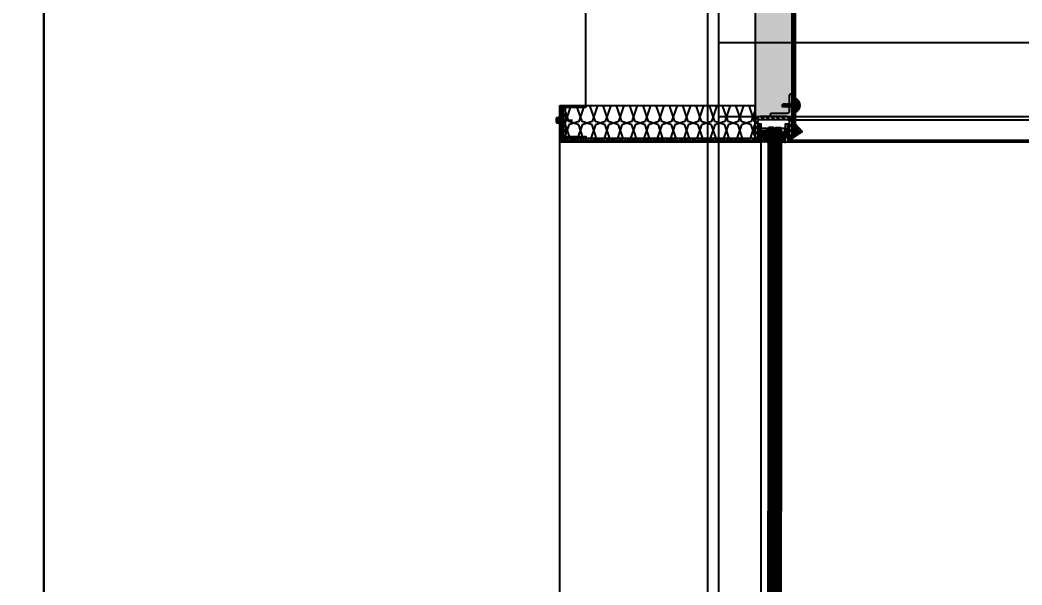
# Model space of a CAD drawing. Header units: millimetres. Extents: x 434053 to 1059003, y -2417481 to 936527.
# Drawn here: x 534775 to 536134, y -2236136 to -2235370 of the extents above; entities that cross this region are included whole.
import ezdxf

# ---------------------------------------------------------------- set-up
doc = ezdxf.new("R2010")
doc.units = ezdxf.units.MM
doc.header["$LTSCALE"] = 1000
doc.header["$MEASUREMENT"] = 0
for name, pattern in [('CENTER', [2, 1.25, -0.25, 0.25, -0.25]), ('DOTE', [2.4200000000000004, 2, -0.2, 0.02, -0.2]), ('HIDDEN', [9.524999999999999, 6.35, -3.175])]:
    doc.linetypes.add(name, pattern=pattern)
doc.layers.get('Defpoints').update_dxf_attribs({"color": 6})
for name, color, linetype in [('ALUM', 1, 'Continuous'), ('ALUM-V', 11, 'Continuous'), ('DOTE', 16, 'DOTE'), ('ELASTOMER', 6, 'Continuous'), ('ELASTOMER-V', 241, 'Continuous'), ('ELASTROMER-V', 241, 'Continuous'), ('FASTENER', 191, 'Continuous'), ('GLASS', 1, 'Continuous'), ('GLASS-V', 11, 'Continuous'), ('GRID', 8, 'CENTER'), ('INSUL', 8, 'HIDDEN'), ('PUB_DIM', 83, 'Continuous'), ('SILICONE', 8, 'Continuous'), ('STEEL', 3, 'Continuous'), ('STEEL-V', 71, 'Continuous'), ('STRUCTURE-V', 161, 'Continuous')]:
    doc.layers.add(name, color=color, linetype=linetype)
doc.styles.add('_TCH_DIM_T3', font='SIMPLEX', dxfattribs={"width": 0.7058823529411765, "bigfont": 'GBCBIG'})
doc.dimstyles.new('_TCH_ARCH&&50', dxfattribs={"dimtxt": 127.5, "dimasz": 50, "dimexe": 125, "dimexo": 150, "dimgap": 61.25000000000001, "dimtad": 1, "dimdec": 0, "dimzin": 0, "dimdsep": 46, "dimtxsty": '_TCH_DIM_T3', "dimblk": 'ARCHTICK', "dimcen": 0.09, "dimclrt": 7, "dimazin": 2, "dimtfac": 1, "dimtdec": 0, "dimtix": 1, "dimtmove": 2, "dimatfit": 3, "dimfxl": 1, "dimtolj": 1, "dimtzin": 0, "dimarcsym": 0})
pattern_1 = [(217.5, (92180.53450524044, 97314.6935154771), (0.06299335810960792, -1.926823769013159), [0, -1.52, 0, -1.7, 0, -1.625]), (187.5, (92180.53450524044, 97314.6935154771), (-1.769776705267728, -2.82214606522974), [0, -0.82, 0, -1.37, 0, -0.525]), (147.5, (92181.76450524043, 97314.6935154771), (-3.114141861751495, -0.00565905353696456), [0, -0.5, 0, -1.8, 0, -2.35]), (137.5, (92181.76450524043, 97314.6935154771), (-3.006126604572294, -0.877675564934249), [0, -0.25, 0, -1.18, 0, -1.35])]

# ---------------------------------------------------------------- blocks, each defined once
blk = doc.blocks.new('*U522')
at = {"linetype": 'ByBlock', "lineweight": -2}
for p, q in [((-5.028571428571013, 0.5142857142927824), (-5.028571428571013, 7.275957614183426e-12)), ((5.028571428571013, 7.275957614183426e-12), (-5.028571428571013, 7.275957614183426e-12)), ((-4.685714285715221, 0.857142857152212), (-3.542857142858338, 1.14285714286234)), ((4.685714285715221, 0.857142857152212), (-4.685714285715221, 0.857142857152212)), ((-3.542857142858338, 4.400000000008731), (-3.542857142858338, 1.14285714286234)), ((3.542857142858338, 1.14285714286234), (-3.542857142858338, 1.14285714286234)), ((2.657142857144208, 4.857142857152212), (-2.657142857144208, 4.857142857152212)), ((-2.332922000361577, 0.857142857152212), (-1.77142857142826, 1.14285714286234)), ((-1.77142857142826, 4.400000000008731), (-1.77142857142826, 1.14285714286234)), ((1.77142857142826, 4.400000000008731), (1.77142857142826, 1.14285714286234)), ((2.458636286075489, 0.857142857152212), (1.77142857142826, 1.14285714286234)), ((3.542857142858338, 4.400000000008731), (3.542857142858338, 1.14285714286234)), ((4.685714285715221, 0.857142857152212), (3.542857142858338, 1.14285714286234)), ((5.028571428571013, 0.5142857142927824), (5.028571428571013, 7.275957614183426e-12))]:
    blk.add_line(p, q, dxfattribs=at)
for centre, radius, start, end in [((-4.685714285715221, 0.5142857142927824), 0.3428571428571428, 90, 180), ((-2.657142857144208, 3.770535714291327), 1.086607142857136, 35.40085557752613, 144.5991444224739), ((0, 1.196428571434808), 3.660714285714072, 61.05941179989344, 118.9405882001066), ((2.657142857144208, 3.770535714291327), 1.086607142857129, 35.40085557752613, 144.5991444224739), ((4.685714285715221, 0.5142857142927824), 0.3428571428571428, 0, 90)]:
    blk.add_arc(centre, radius, start, end, dxfattribs=at)
at = {"layer": 'GRID', "ltscale": 0.5}
blk.add_line((0, 4.857142857159488), (0, -16.88296037213277), dxfattribs=at)
blk = doc.blocks.new('*U538')
at = {"layer": 'INSUL'}
h = blk.add_hatch(dxfattribs=at)
h.set_pattern_fill('保温棉50', color=256, scale=2.250000000016007, angle=90, pattern_type=2)
h.set_pattern_definition([(108.4349488229, (2.250000000004638, 3.249999999311695), (-45.00000000029113, 117.000000000931), [14.23035000010124, -128.0721447085611]), (18.43494882299999, (-42.7500000003155, -10.25000000078435), (90.00000000061605, 36.00000000037573), [42.69150000030372, -99.61099470835866]), (71.565051177, (-2.250000000027376, 3.249999999311695), (3.162880264095832e-11, 18.00000000011594), [14.23035000010123, -128.0721447085611]), (161.5650511771, (-2.250000000027376, 16.74999999940774), (-45.000000000368, 9.000000000072705), [42.69150000030372, -99.61099470835866])])
h.paths.add_polyline_path([(-1.13686837721616e-11, 9.999999999359716), (45.00000000030877, 9.999999999359716), (45.00000000030877, 270.4999979436882), (-1.13686837721616e-11, 270.4999979436882)])
blk.add_lwpolyline([(-1.13686837721616e-11, 9.999999999359716), (45.00000000030877, 9.999999999359716), (45.00000000030877, 270.4999979436882), (-1.13686837721616e-11, 270.4999979436882)], close=True, dxfattribs=at)
blk = doc.blocks.new('*U563')
at = {"linetype": 'ByBlock', "lineweight": -2}
for p, q in [((-4.399999999999636, 0.4500000000007276), (-4.399999999999636, 0)), ((4.399999999999636, 0), (-4.399999999999636, 0)), ((-4.100000000000364, 0.75), (-3.100000000000364, 1)), ((4.100000000000364, 0.75), (-4.100000000000364, 0.75)), ((-3.100000000000364, 3.850000000000364), (-3.100000000000364, 1)), ((3.100000000000364, 1), (-3.100000000000364, 1)), ((2.325000000000728, 4.25), (-2.325000000000728, 4.25)), ((-2.041306750315925, 0.75), (-1.549999999999272, 1)), ((-1.549999999999272, 3.850000000000364), (-1.549999999999272, 1)), ((-1.549999999999272, 0), (-1.549999999999272, -1.590192378864231)), ((1.549999999999272, 3.850000000000364), (1.549999999999272, 1)), ((2.151306750316508, 0.75), (1.549999999999272, 1)), ((1.549999999999272, 0), (1.549999999999272, -1.090192378864231)), ((3.100000000000364, 3.850000000000364), (3.100000000000364, 1)), ((4.100000000000364, 0.75), (3.100000000000364, 1)), ((4.399999999999636, 0.4500000000007276), (4.399999999999636, 0)), ((-2.110000000000582, -1.899999999999636), (2.110000000000582, -1.399999999999636)), ((-2.110000000000582, -1.899999999999636), (-1.549999999999272, -1.590192378864231)), ((-2.110000000000582, -1.899999999999636), (-1.549999999999272, -2.209807621135042)), ((-2.110000000000582, -3.299999999999272), (2.110000000000582, -2.799999999999272)), ((-2.110000000000582, -3.299999999999272), (-1.549999999999272, -2.990192378863867)), ((-2.110000000000582, -3.299999999999272), (-1.549999999999272, -3.609807621134678)), ((-2.110000000000581, -4.699999999999273), (2.110000000000583, -4.199999999999273)), ((-2.110000000000581, -4.699999999999273), (-1.549999999999272, -4.390192378863867)), ((-2.110000000000581, -4.699999999999273), (-1.549999999999272, -5.009807621134678)), ((-2.11000000000058, -6.099999999999272), (2.110000000000584, -5.599999999999272)), ((-2.11000000000058, -6.099999999999272), (-1.549999999999271, -5.790192378863867)), ((-2.11000000000058, -6.099999999999272), (-1.549999999999271, -6.409807621134678)), ((-2.110000000000579, -7.499999999999272), (2.110000000000585, -6.999999999999272)), ((-2.110000000000579, -7.499999999999272), (-1.54999999999927, -7.190192378863866)), ((-2.110000000000579, -7.499999999999272), (-1.54999999999927, -7.809807621134677)), ((-2.110000000000579, -8.900000000000727), (2.110000000000585, -8.400000000000727)), ((-2.110000000000579, -8.900000000000727), (-1.54999999999927, -8.590192378865321)), ((-2.110000000000579, -8.900000000000727), (-1.54999999999927, -9.209807621136132)), ((-2.110000000000579, -10.30000000000036), (-1.54999999999927, -9.990192378864958)), ((-2.110000000000579, -10.30000000000036), (-1.141147094092955, -10.18393879649848)), ((-2.110000000000579, -10.30000000000036), (-1.54999999999927, -10.60980762113577)), ((-1.549999999999272, -1.590192378864231), (1.549999999999272, -1.090192378864231)), ((-1.549999999999272, -2.209807621135042), (1.549999999999272, -1.709807621135042)), ((-1.549999999999272, -2.209807621135042), (-1.549999999999272, -2.990192378863867)), ((-1.549999999999272, -2.990192378863867), (1.549999999999272, -2.490192378863867)), ((-1.549999999999272, -3.609807621134678), (1.549999999999272, -3.109807621134678)), ((-1.549999999999272, -3.609807621135042), (-1.549999999999272, -4.390192378863867)), ((-1.549999999999272, -4.390192378863867), (1.549999999999273, -3.890192378863867)), ((-1.549999999999272, -5.009807621134678), (1.549999999999273, -4.509807621134678)), ((-1.549999999999271, -5.009807621135042), (-1.549999999999271, -5.790192378863867)), ((-1.549999999999271, -5.790192378863867), (1.549999999999274, -5.290192378863867)), ((-1.549999999999271, -6.409807621134678), (1.549999999999274, -5.909807621134678)), ((-1.54999999999927, -6.409807621135041), (-1.54999999999927, -7.190192378863866)), ((-1.54999999999927, -7.190192378863866), (1.549999999999275, -6.690192378863866)), ((-1.54999999999927, -7.809807621134677), (1.549999999999275, -7.309807621134677)), ((-1.54999999999927, -7.809807621134677), (-1.54999999999927, -8.590192378865321)), ((-1.54999999999927, -8.590192378865321), (1.549999999999275, -8.090192378865321)), ((-1.54999999999927, -9.209807621136132), (1.549999999999275, -8.709807621136132)), ((-1.54999999999927, -9.209807621136132), (-1.54999999999927, -9.990192378864958)), ((-1.54999999999927, -9.990192378864958), (-0.9946989986692616, -9.891031485770508)), ((-1.54999999999927, -10.60980762113577), (-1.334865735341734, -10.57139078816108)), ((-1.54999999999927, -10.60980762113577), (-1.54999999999927, -14.40000000000073)), ((0.5619885887190348, -9.639837273735974), (1.549999999999275, -9.490192378864958)), ((0.7141825614198778, -9.953488843050945), (2.110000000000585, -9.800000000000363)), ((0.7141825614198778, -10.23227502088157), (1.549999999999275, -10.10980762113577)), ((0.7141825614198778, -11.01265977861221), (1.549999999999275, -10.89019237886459)), ((0.7141825614198778, -11.3534888430524), (2.110000000000585, -11.2)), ((0.7141825614198778, -11.63227502088303), (1.549999999999275, -11.5098076211354)), ((1.549999999999272, -0.3098076211354055), (1.549999999999272, -1.090192378864231)), ((2.110000000000582, -1.399999999999636), (1.549999999999272, -1.090192378864231)), ((2.110000000000582, -1.399999999999636), (1.549999999999272, -1.709807621135042)), ((1.549999999999272, -1.709807621135042), (1.549999999999272, -2.490192378863867)), ((2.110000000000582, -2.799999999999272), (1.549999999999272, -2.490192378863867)), ((2.110000000000582, -2.799999999999272), (1.549999999999272, -3.109807621134678)), ((1.549999999999273, -3.109807621135042), (1.549999999999273, -3.890192378863867)), ((2.110000000000583, -4.199999999999273), (1.549999999999273, -3.890192378863867)), ((2.110000000000583, -4.199999999999273), (1.549999999999273, -4.509807621134678)), ((1.549999999999274, -4.509807621135042), (1.549999999999274, -5.290192378863867)), ((2.110000000000584, -5.599999999999272), (1.549999999999274, -5.290192378863867)), ((2.110000000000584, -5.599999999999272), (1.549999999999274, -5.909807621134678)), ((1.549999999999275, -5.909807621135041), (1.549999999999275, -6.690192378863866)), ((2.110000000000585, -6.999999999999272), (1.549999999999275, -6.690192378863866)), ((2.110000000000585, -6.999999999999272), (1.549999999999275, -7.309807621134677)), ((1.549999999999275, -7.309807621134677), (1.549999999999275, -8.090192378865321)), ((2.110000000000585, -8.400000000000727), (1.549999999999275, -8.090192378865321)), ((2.110000000000585, -8.400000000000727), (1.549999999999275, -8.709807621136132)), ((1.549999999999275, -8.709807621136132), (1.549999999999275, -9.490192378864958)), ((2.110000000000585, -9.800000000000363), (1.549999999999275, -9.490192378864958)), ((2.110000000000585, -9.800000000000363), (1.549999999999275, -10.10980762113577)), ((1.549999999999275, -10.10980762113577), (1.549999999999275, -10.89019237886459)), ((2.110000000000585, -11.2), (1.549999999999275, -10.89019237886459)), ((2.110000000000585, -11.2), (1.549999999999275, -11.5098076211354)), ((1.549999999999275, -11.5098076211354), (1.549999999999275, -14.40000000000073)), ((2.664535259100376e-15, -15.80000000000036), (-1.54999999999927, -14.40000000000073)), ((2.664535259100376e-15, -15.80000000000036), (1.549999999999275, -14.40000000000073))]:
    blk.add_line(p, q, dxfattribs=at)
blk.add_lwpolyline([(2.664535259100376e-15, -15.80000000000036), (0.7141825614198778, -11.63227502088303), (0.7141825614198778, -9.900899293751717, 0.4176573264866609), (0.4106596181591184, -9.60091997968011, 0.09706246058353715), (-0.9946989986692616, -9.891031485770508), (-1.54999999999927, -11.0016756527395)], format="xyb", dxfattribs=at)
for centre, radius, start, end in [((-4.100000000000364, 0.4500000000007276), 0.3, 90, 180), ((-2.325000000000728, 3.299218750000364), 0.9507812499999939, 35.40085557735623, 144.5991444226438), ((0, 1.046875), 3.203124999999813, 61.05941179989344, 118.9405882001065), ((2.325000000000728, 3.299218750000364), 0.9507812499999881, 35.40085557735623, 144.5991444226438), ((4.100000000000364, 0.4500000000007276), 0.3, 0, 90)]:
    blk.add_arc(centre, radius, start, end, dxfattribs=at)
blk = doc.blocks.new('*U515')
at = {"layer": 'INSUL'}
h = blk.add_hatch(dxfattribs=at)
h.set_pattern_fill('保温棉50', color=256, scale=2.5, angle=90, pattern_type=2)
h.set_pattern_definition([(108.4349488229, (2.499999999988631, -7.5), (-49.99999999996777, 130.0000000001095), [15.8115, -142.3023830085]), (18.43494882299999, (-47.50000000001137, -22.5), (99.99999999997308, 40.00000000013291), [47.435, -110.6788830085]), (71.565051177, (-2.500000000011369, -7.5), (3.514311404525923e-11, 19.99999999998654), [15.8115, -142.3023830084999]), (161.5650511771, (-2.500000000011369, 7.5), (-50.00000000005318, 10.00000000000964), [47.435, -110.6788830085])])
h.paths.add_polyline_path([(-1.13686837721616e-11, 0), (49.99999999998863, 0), (49.99999999998863, 2565.000002610908), (-1.13686837721616e-11, 2565.000002610908)])
blk.add_lwpolyline([(-1.13686837721616e-11, 0), (49.99999999998863, 0), (49.99999999998863, 2565.000002610908), (-1.13686837721616e-11, 2565.000002610908)], close=True, dxfattribs=at)
blk = doc.blocks.new('*U533')
at = {"layer": 'GLASS'}
for points in [[(483.7453908027175, 7.499971700851639), (1.00000004353933, 7.499999989478965), (5.064066499471664e-08, 8.4999999965803), (1.073640305548906e-07, 14.4999999965803), (1.000000114436261, 15.49999998947897), (483.7453908027175, 15.49997170085164)], [(483.7453908027175, 5.999971704271339), (1.000000056752469, 5.999999992898665), (4.96511347591877e-08, 5), (-7.07223080098629e-09, -1), (0.9999999858264346, -2.000000007101335), (483.7453908027175, -2.00002829572866)]]:
    blk.add_lwpolyline(points, dxfattribs=at)
at = {"layer": 'GLASS-V'}
for p, q in [((1.002917997539043e-07, 13.4999999965803), (483.7453908027175, 13.49997170037143)), ((7.191556505858898e-08, 11.4999999965803), (483.7453908027175, 11.49997170037143)), ((5.77274477109313e-08, 9.499999978856067), (483.7453908027175, 9.499971693662994)), ((4.254980012774467e-08, 4), (483.7453908027175, 3.999971703805679)), ((2.837623469531536e-08, 2), (483.7453908027175, 1.999971703776575)), ((0, 0), (483.7453908027175, -2.829620887345017e-05))]:
    blk.add_line(p, q, dxfattribs=at)
at = {"layer": 'GLASS-V', "linetype": 'HIDDEN', "const_width": 1.5}
blk.add_lwpolyline([(1.0000000501459, 6.749999991181539), (483.7453861270998, 6.749974354888146)], dxfattribs=at)
blk = doc.blocks.new('*U493')
at = {"layer": 'GLASS'}
for points in [[(519.9999936909977, 7.49996958017445), (1.00000004353933, 7.499999989478965), (5.064066499471664e-08, 8.4999999965803), (1.073640305548906e-07, 14.4999999965803), (1.000000114436261, 15.49999998947897), (519.9999936909977, 15.49996958017445)], [(519.9999936909977, 5.99996958359415), (1.000000056752469, 5.999999992898665), (4.96511347591877e-08, 5), (-7.07223080098629e-09, -1), (0.9999999858264346, -2.000000007101335), (519.9999936909977, -2.00003041640585)]]:
    blk.add_lwpolyline(points, dxfattribs=at)
at = {"layer": 'GLASS-V'}
for p, q in [((1.002917997539043e-07, 13.4999999965803), (519.9999936909977, 13.49996957969424)), ((7.191556505858898e-08, 11.4999999965803), (519.9999936909977, 11.49996957969424)), ((5.77274477109313e-08, 9.499999978856067), (519.9999936909977, 9.499969572985803)), ((4.254980012774467e-08, 4), (519.9999936909977, 3.999969583128489)), ((2.837623469531536e-08, 2), (519.9999936909977, 1.999969583099385)), ((0, 0), (519.9999936909977, -3.041688606325959e-05))]:
    blk.add_line(p, q, dxfattribs=at)
at = {"layer": 'GLASS-V', "linetype": 'HIDDEN', "const_width": 1.5}
blk.add_lwpolyline([(1.0000000501459, 6.749999991181539), (519.99998901538, 6.749972234210957)], dxfattribs=at)
blk = doc.blocks.new('A$C56EA6F4E')
at = {"layer": 'ELASTOMER-V', "linetype": 'ByBlock'}
h = blk.add_hatch(dxfattribs=at)
h.set_pattern_fill('HONEY', color=256, scale=10, angle=180, style=0)
h.set_pattern_definition([(180, (36246.43018799595, 51326.01926825145), (-1.875, -1.082531754730548), [1.25, -2.5]), (299.9999999999999, (36246.43018799595, 51326.01926825145), (1.874999999999999, -1.082531754730549), [1.25, -2.5]), (240, (36246.43018799595, 51326.01926825145), (-6.814774439156604e-16, -2.165063509461097), [-2.5, 1.25])])
edge = h.paths.add_edge_path()
edge.add_line((10462.46963682165, 18206.58629758144), (10462.46963627753, 18209.70893669175))
edge.add_arc((10465.46963627741, 18209.70893693669), 3.000000000029114, -4.67560568040426e-06, 180.0000046753279, ccw=False)
edge.add_line((10468.46963627753, 18209.70893669175), (10468.46963627753, 18206.58810450416))
edge.add_arc((10465.46963627753, 18206.58810425969), 2.999999999944531, -179.9654949863725, 4.675432080603059e-06, ccw=False)
h = blk.add_hatch(dxfattribs=at)
h.set_pattern_fill('HONEY', color=256, scale=10, angle=180, style=0)
h.set_pattern_definition([(180, (92180.53450524044, 97314.6935154771), (-1.875, -1.082531754730548), [1.25, -2.5]), (299.9999999999999, (92180.53450524044, 97314.6935154771), (1.874999999999999, -1.082531754730549), [1.25, -2.5]), (240, (92180.53450524044, 97314.6935154771), (-6.814774439156604e-16, -2.165063509461097), [-2.5, 1.25])])
edge = h.paths.add_edge_path()
edge.add_arc((10490.9696376978, 18210.26686860528), 5.000000751300831, 0, 360)
at = {"layer": 'SILICONE'}
h = blk.add_hatch(dxfattribs=at)
h.set_pattern_fill('AR-SAND', color=256, scale=1.142857142857143, angle=270, style=0)
h.set_pattern_definition([(307.4999999999999, (-15163.05119344441, 112151.9507107132), (2.20208430744361, 0.07199240926812256), [0, -1.737142857142855, 0, -1.942857142857141, 0, -1.857142857142855]), (277.4999999999999, (-15163.05119344441, 112151.9507107132), (3.225309788833988, -2.022601948877404), [0, -0.9371428571428572, 0, -1.565714285714286, 0, -0.6000000000000001]), (237.5, (-15163.05119344441, 112153.3564249989), (0.0064674897565297, -3.559019270573137), [0, -0.5714285714285715, 0, -2.057142857142857, 0, -2.685714285714286]), (227.5, (-15163.05119344441, 112153.3564249989), (1.003057788496283, -3.435573262368336), [0, -0.2857142857142845, 0, -1.348571428571421, 0, -1.542857142857135])])
edge = h.paths.add_edge_path()
edge.add_line((10449.46963574388, 18258.40972355753), (10449.4696357439, 18240.12400927181))
edge.add_arc((10452.39034060761, 18249.26686641481), 9.598039051615503, 107.71619043406281, 252.28380956600512, ccw=False)
at = {"layer": 'SILICONE', "linetype": 'ByBlock'}
h = blk.add_hatch(dxfattribs=at)
h.set_pattern_fill('AR-SAND', color=256, angle=180, style=0)
h.set_pattern_definition(pattern_1)
h.paths.add_polyline_path([(10441.57636527461, 18212.48551915912), (10451.46963574388, 18223.50589883467), (10453.46963574388, 18223.50589883467), (10453.46963574388, 18204.26686902205)])
at = {"layer": 'SILICONE'}
h = blk.add_hatch(dxfattribs=at)
h.set_pattern_fill('AR-SAND', color=256, angle=180, style=0)
h.set_pattern_definition([(217.5, (471578.0102744748, 92361.16907093604), (0.06299335810960792, -1.926823769013159), [0, -1.52, 0, -1.7, 0, -1.625]), (187.5, (471578.0102744748, 92361.16907093604), (-1.769776705267728, -2.82214606522974), [0, -0.82, 0, -1.37, 0, -0.525]), (147.5, (471579.2402744748, 92361.16907093604), (-3.114141861751495, -0.00565905353696456), [0, -0.5, 0, -1.8, 0, -2.35]), (137.5, (471579.2402744748, 92361.16907093604), (-3.006126604572294, -0.877675564934249), [0, -0.25, 0, -1.18, 0, -1.35])])
edge = h.paths.add_edge_path()
edge.add_line((10462.4696362773, 18199.26686643716), (10462.46963682165, 18206.58629787632))
edge.add_arc((10465.46963682154, 18206.58629758144), 2.999999999941807, 179.9999943737651, 359.9999943737651)
edge.add_line((10468.46963682142, 18206.58629728714), (10468.46963627718, 18199.26686584792))
edge.add_arc((10465.46963527869, 18189.09965060698), 10.60057884008642, 73.5604544561347, 106.4395342901553)
at = {"layer": 'SILICONE', "linetype": 'ByBlock'}
h = blk.add_hatch(dxfattribs=at)
h.set_pattern_fill('AR-SAND', color=256, angle=180, style=0)
h.set_pattern_definition(pattern_1)
edge = h.paths.add_edge_path()
edge.add_line((10485.96963694645, 18210.26686860528), (10485.96963694645, 18199.26686643712))
edge.add_arc((10490.96963770734, 18181.16121755866), 18.78335776466515, 74.56213927802452, 105.4378607219756, ccw=False)
edge.add_line((10495.96963846823, 18199.26686643716), (10495.96963846823, 18210.26686643898))
edge.add_arc((10490.96963770734, 18210.26686752215), 5.000000760876109, 179.9999875876005, 359.999987587934, ccw=False)
at = {"layer": 'STEEL-V', "linetype": 'ByBlock'}
h = blk.add_hatch(dxfattribs=at)
h.set_pattern_fill('Q119', color=256, scale=10, angle=315, style=0, pattern_type=2)
h.set_pattern_definition([(45, (92111.94871880283, 106033.2792993378), (-3.535533905932737, 3.535533905932739), []), (45, (92112.65582558402, 106032.5721925566), (-3.535533905932737, 3.535533905932739), [])])
h.paths.add_polyline_path([(10733.46963641257, 18246.26686643716), (10761.46963641257, 18246.26686643716), (10761.46963641257, 18207.26686643716), (10733.46963641257, 18207.26686643716), (10733.46963641257, 18204.26686643716), (10764.46963641257, 18204.26686643716), (10764.46963641257, 18249.26686643716), (10733.46963641257, 18249.26686643716)])
h = blk.add_hatch(dxfattribs=at)
h.set_pattern_fill('Q119', color=256, scale=10, angle=315, style=0, pattern_type=2)
h.set_pattern_definition([(45, (-61034.53105653403, 55095.41049696537), (-3.535533905932737, 3.535533905932739), []), (45, (-61033.82394975284, 55094.70339018419), (-3.535533905932737, 3.535533905932739), [])])
edge = h.paths.add_edge_path()
edge.add_line((10499.96963846823, 18204.26686642645), (10499.96963846823, 18227.26686643204))
edge.add_arc((10496.96963846823, 18227.26686643204), 3, 0, 90)
edge.add_line((10496.96963846823, 18230.26686643204), (10460.46963574388, 18230.26686636591))
edge.add_arc((10460.46963574388, 18227.26686636545), 3, 90, 180)
edge.add_line((10457.46963574388, 18227.26686636545), (10457.46963574388, 18204.2668678863))
edge.add_line((10457.46963574388, 18204.26686788676), (10453.46963574388, 18204.26686788676))
edge.add_line((10453.46963574388, 18204.26686788676), (10453.46963574388, 18227.26686636591))
edge.add_arc((10460.46963574388, 18227.26686636545), 7, 90, 180, ccw=False)
edge.add_line((10460.46963574388, 18234.26686636545), (10496.96963846823, 18234.26686643157))
edge.add_arc((10496.96963846812, 18227.26686643204), 7, 0, 89.9999999999963, ccw=False)
edge.add_line((10503.96963846823, 18227.26686643204), (10503.96963846823, 18204.26686642645))
edge.add_line((10503.96963846823, 18204.26686642645), (10499.96963846823, 18204.26686642645))
at = {"layer": 'STRUCTURE-V'}
h = blk.add_hatch(dxfattribs=at)
h.set_pattern_fill('ANSI36', color=45, scale=20, angle=-90.00000000000001)
h.set_pattern_definition([(315, (33830.04326079215, 79051.52780745046), (4.861359120657514, -1.325825214724778), [6.25, -1.25, 0, -1.25])])
h.paths.add_polyline_path([(10499.96963846823, 18201.26686643716), (10499.96963846823, 18204.26686643716), (10764.46963641257, 18204.26686643716), (10764.46963641257, 18201.26686643716)])
at = {"layer": 'ALUM', "linetype": 'ByBlock'}
for points in [[(10387.89267401234, 20784.32293719426), (10399.43140965025, 20795.2668690253), (10449.46963574388, 20795.2668690253), (10449.46963574388, 18224.27192757837), (10440.08809461258, 18213.82157695573), (10441.57636527461, 18212.48551915912), (10451.46963574388, 18223.50589883467), (10451.46963574388, 20797.2668690253), (10398.63380351267, 20797.2668690253), (10386.51635660767, 20785.77405758994)], [(10768.46963641257, 18249.26686907746), (10766.46963641257, 18249.26686907746), (10766.46963641257, 18201.26686643716), (10497.96963846823, 18201.26686643716), (10497.96963846823, 18224.26686640782), (10495.96963846823, 18224.26686640782), (10495.96963846823, 18199.26686643716), (10768.46963641257, 18199.26686643716)], [(8036.464659310295, 18202.26686618384), (8036.465137690771, 18229.26686641481), (8033.465137690771, 18229.26686641481), (8033.464659319259, 18199.26686641481), (10462.4696362773, 18199.26686497405), (10462.46963623003, 18224.26686641481), (10459.46963623003, 18224.26686640782), (10459.46963627054, 18202.26686520502)]]:
    blk.add_lwpolyline(points, close=True, dxfattribs=at)
at = {"layer": 'ALUM-V'}
for p, q in [((10768.46963641257, 18249.26686907746), (10553.46963641257, 18249.26686907746)), ((8036.465101362322, 18229.26686641481), (10449.46509221056, 18229.26686641481)), ((10495.96963846823, 18199.26686643716), (10495.96963846823, 9199.266869024374)), ((10768.46963641257, 9199.266869024374), (10768.46963641257, 18199.26686643716))]:
    blk.add_line(p, q, dxfattribs=at)
at = {"layer": 'ELASTOMER'}
blk.add_lwpolyline([(10462.46963682165, 18206.58629758144), (10462.46963627741, 18209.70893669175, -1.000000081602466), (10468.46963627753, 18209.70893669175, 4.080153928122418e-08), (10468.46963627753, 18206.58810450463, -0.9996989730656296)], format="xyb", close=True, dxfattribs=at)
blk.add_lwpolyline([(10499.96963846823, 18201.26686643716), (10499.96963846823, 18204.26686643716), (10764.46963641257, 18204.26686643716), (10764.46963641257, 18201.26686643716)], close=True, dxfattribs=at)
blk.add_circle((10490.9696376978, 18210.26686860528), 5.000000751300831, dxfattribs=at)
at = {"layer": 'ELASTROMER-V'}
for p, q in [((10462.46963773482, 18218.26686514309), (10468.46963769535, 18205.26686702389)), ((10485.96963666449, 18218.26686608978), (10495.96963889827, 18205.26686773682))]:
    blk.add_line(p, q, dxfattribs=at)
for points in [[(10451.46963574388, 18223.50589883467), (10453.46963574388, 18223.50589883467), (10453.46963574388, 18264.26686641481), (10451.46963574388, 18264.26686641481)], [(10764.46963641257, 18204.26686643716), (10766.46963641257, 18204.26686643716), (10766.46963641257, 18249.26686643716), (10764.46963641257, 18249.26686643716)], [(10457.46963574388, 18204.26686643716), (10459.46963623003, 18204.26686643716), (10459.46963623003, 18224.26686640782), (10457.46963574388, 18224.26686640782)], [(10497.96963846823, 18224.26686640782), (10499.96963846823, 18224.26686640782), (10499.96963846823, 18204.26686643716), (10497.96963846823, 18204.26686643716)], [(10462.46963769547, 18205.26686702389), (10468.46963745577, 18205.26686702389), (10468.46963749512, 18218.26686514309), (10462.46963773482, 18218.26686514309)], [(10485.96963662514, 18205.26686797105), (10495.96963865869, 18205.26686773682), (10495.96963869804, 18218.26686585555), (10485.96963666449, 18218.26686608978)]]:
    blk.add_lwpolyline(points, close=True, dxfattribs=at)
at = {"layer": 'SILICONE'}
for points in [[(10449.46963574388, 18258.40972355753), (10449.46963574388, 18240.12400927162, -0.7303334267882032)], [(10462.4696362773, 18199.26686643716), (10462.46963682165, 18206.5862978762, 1), (10468.46963682142, 18206.58629728714), (10468.4696362773, 18199.26686584763, 0.1444544348690715)], [(10485.96963694645, 18210.26686860528), (10485.96963694645, 18199.26686643716, -0.1355417566339015), (10495.96963846823, 18199.26686643716), (10495.96963846823, 18210.26686643902, -1.000000000002839)]]:
    blk.add_lwpolyline(points, format="xyb", close=True, dxfattribs=at)
blk.add_lwpolyline([(10441.57636527461, 18212.48551915912), (10451.46963574388, 18223.50589883467), (10453.46963574388, 18223.50589883467), (10453.46963574388, 18204.26686902205), (10441.57636527461, 18212.48551915912)], dxfattribs=at)
at = {"layer": 'STEEL'}
blk.add_lwpolyline([(10733.46963641257, 18246.26686643716), (10761.46963641257, 18246.26686643716), (10761.46963641257, 18207.26686643716), (10733.46963641257, 18207.26686643716), (10733.46963641257, 18204.26686643716), (10764.46963641257, 18204.26686643716), (10764.46963641257, 18249.26686643716), (10733.46963641257, 18249.26686643716)], close=True, dxfattribs=at)
blk.add_lwpolyline([(10499.96963846823, 18204.26686642645), (10499.96963846823, 18227.26686643204, 0.414213562373095), (10496.96963846823, 18230.26686643204), (10460.46963574388, 18230.26686636545, 0.414213562373095), (10457.46963574388, 18227.26686636545), (10457.46963574388, 18204.26686788676), (10453.46963574388, 18204.26686788676), (10453.46963574388, 18227.26686636545, -0.414213562373095), (10460.46963574388, 18234.26686636545), (10496.96963846823, 18234.26686643204, -0.4142135623730701), (10503.96963846823, 18227.26686643204), (10503.96963846823, 18204.26686642645)], format="xyb", close=True, dxfattribs=at)
at = {"layer": 'STEEL-V'}
blk.add_lwpolyline([(10733.46963641257, 18249.26686907746), (10733.46963641257, 20374.2668690253), (10553.46963641257, 20374.2668690253), (10553.46963641257, 18249.26686907746)], dxfattribs=at)
blk.add_lwpolyline([(10553.46963641257, 18334.26686641481), (10553.46963641257, 18234.26686641481), (7943.464654374984, 18234.26686641481), (7943.464654374984, 18334.26686641481)], close=True, dxfattribs=at)
blk.add_lwpolyline([(10453.46963576204, 18264.26686641481), (10455.46963576204, 18264.26686641481, -0.4142135623730951), (10457.46963576204, 18262.26686641481), (10457.46963576204, 18241.26686641481, 0.414213562373095), (10460.46963576204, 18238.26686641481), (10481.46963576204, 18238.26686641481, -0.4142135623730951), (10483.46963576204, 18236.26686641481), (10483.46963576204, 18234.26686641481), (10453.46963576204, 18234.26686641481)], format="xyb", close=True, dxfattribs=at)
at = {"layer": 'STEEL-V', "linetype": 'HIDDEN'}
blk.add_lwpolyline([(10553.46963641257, 18249.26686907746), (10553.46963641257, 9169.266869023908), (10733.46963641257, 9169.266869023908), (10733.46963641257, 18249.26686907746)], dxfattribs=at)
at = {"color": 0, "linetype": 'ByBlock', "extrusion": (0, 0, -1), "xscale": -1, "zscale": -1, "rotation": 90}
blk.add_blockref('*U493', (-10470.46963739628, 18219.26686502295), dxfattribs=at)
at = {"color": 0, "linetype": 'ByBlock', "xscale": -1, "rotation": 270}
blk.add_blockref('*U533', (10470.46963739628, 17215.52148064598), dxfattribs=at)
at = {"layer": 'FASTENER', "xscale": -1.142857142857143, "yscale": 1.142857142857143, "zscale": 1.142857142857143, "rotation": 89.99995492788443}
blk.add_blockref('*U563', (10449.46963574388, 18249.26686915662), dxfattribs=at)
at = {"layer": 'FASTENER', "xscale": -1, "rotation": 270}
blk.add_blockref('*U522', (10768.46963641257, 18229.2676682584), dxfattribs=at)
at = {"layer": 'INSUL', "xscale": -1}
blk.add_blockref('*U515', (10503.46963576204, 18234.26686641481), dxfattribs=at)
at = {"layer": 'INSUL', "extrusion": (0, 0, -1), "xscale": -1, "zscale": -1, "rotation": 90}
blk.add_blockref('*U538', (-10493.96963846881, 18249.26686902205), dxfattribs=at)
blk = doc.blocks.new('_ArchTick')
at = {"color": 0, "linetype": 'ByBlock', "const_width": 0.4}
blk.add_lwpolyline([(-0.5, -0.5), (0.5, 0.5)], dxfattribs=at)
blk = doc.blocks.new('*D2280')
at = {"layer": 'Defpoints', "color": 0, "transparency": 16777216}
for p in [(534807.1356449618, -2233474.40180732), (535707.1357777427, -2233474.40180732), (535707.1357777427, -2236382.901807318)]:
    blk.add_point(p, dxfattribs=at)
at = {"layer": 'PUB_DIM', "color": 0, "lineweight": -2, "transparency": 16777216}
for p, q in [((534807.1356449618, -2233624.40180732), (534807.1356449618, -2236507.901807318)), ((535707.1357777427, -2233624.40180732), (535707.1357777427, -2236507.901807318)), ((534807.1356449618, -2236382.901807318), (535707.1357777427, -2236382.901807318))]:
    blk.add_line(p, q, dxfattribs=at)
at = {"layer": 'PUB_DIM', "color": 0, "lineweight": -2, "transparency": 16777216, "xscale": 50, "yscale": 50, "zscale": 50, "rotation": 180}
blk.add_blockref('_ArchTick', (534807.1356449618, -2236382.901807318), dxfattribs=at)
at = {"layer": 'PUB_DIM', "color": 0, "lineweight": -2, "transparency": 16777216, "xscale": 50, "yscale": 50, "zscale": 50}
blk.add_blockref('_ArchTick', (535707.1357777427, -2236382.901807318), dxfattribs=at)
at = {"layer": 'PUB_DIM', "color": 7, "transparency": 16777216, "insert": (535257.1357113523, -2236257.901807318), "char_height": 127.5, "attachment_point": 5, "style": '_TCH_DIM_T3'}
blk.add_mtext('\\A1;900', dxfattribs=at)
blk = doc.blocks.new('*D2281')
at = {"layer": 'Defpoints', "color": 0, "transparency": 16777216}
for p in [(535707.1357777432, -2233474.40180732), (538807.1357733469, -2233474.40180732), (538807.1357733469, -2236382.901807318)]:
    blk.add_point(p, dxfattribs=at)
at = {"layer": 'PUB_DIM', "color": 0, "lineweight": -2, "transparency": 16777216}
for p, q in [((535707.1357777432, -2233624.40180732), (535707.1357777432, -2236507.901807318)), ((538807.1357733469, -2233624.40180732), (538807.1357733469, -2236507.901807318)), ((535707.1357777432, -2236382.901807318), (538807.1357733469, -2236382.901807318))]:
    blk.add_line(p, q, dxfattribs=at)
at = {"layer": 'PUB_DIM', "color": 0, "lineweight": -2, "transparency": 16777216, "xscale": 50, "yscale": 50, "zscale": 50, "rotation": 180}
blk.add_blockref('_ArchTick', (535707.1357777432, -2236382.901807318), dxfattribs=at)
at = {"layer": 'PUB_DIM', "color": 0, "lineweight": -2, "transparency": 16777216, "xscale": 50, "yscale": 50, "zscale": 50}
blk.add_blockref('_ArchTick', (538807.1357733469, -2236382.901807318), dxfattribs=at)
at = {"layer": 'PUB_DIM', "color": 7, "transparency": 16777216, "insert": (537257.135775545, -2236257.901807318), "char_height": 127.5, "attachment_point": 5, "style": '_TCH_DIM_T3'}
blk.add_mtext('\\A1;3100', dxfattribs=at)

msp = doc.modelspace()

# ---------------------------------------------------------------- linework, layer by layer
at = {"layer": 'DOTE'}
msp.add_line((534807.1356449621, -2253751.742089622), (534807.1356449621, -2230335.662089621), dxfattribs=at)

# ---------------------------------------------------------------- block references
at = {"xscale": -1}
msp.add_blockref('A$C56EA6F4E', (546275.6052813744, -2253734.928958646), dxfattribs=at)

# ---------------------------------------------------------------- dimensions: what is measured, and where the dimension line sits
at = {"layer": 'PUB_DIM'}
for p1, p2, picture, middle in [((534807.1356449618, -2233474.40180732), (535707.1357777427, -2233474.40180732), '*D2280', (535257.1357113523, -2236257.901807318)), ((535707.1357777432, -2233474.40180732), (538807.1357733469, -2233474.40180732), '*D2281', (537257.135775545, -2236257.901807318))]:
    dim = msp.add_aligned_dim(p1=p1, p2=p2, distance=-2908.4999999981374, dimstyle='_TCH_ARCH&&50', dxfattribs=at)
    dim.commit()
    dim.dimension.update_dxf_attribs({"geometry": picture, "text_midpoint": middle})

doc.saveas('drawing.dxf')
